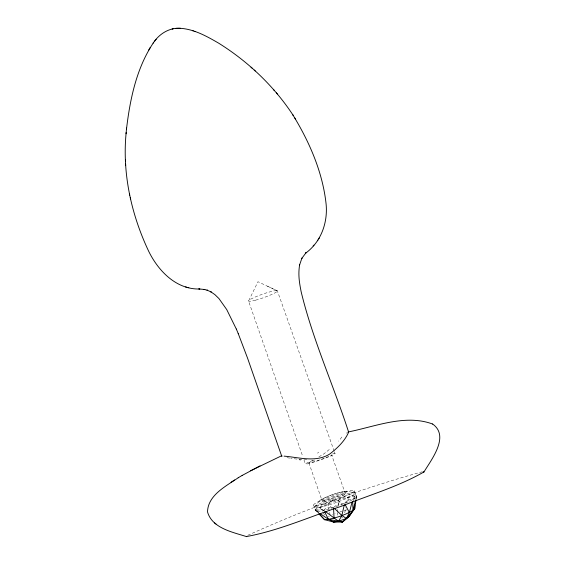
<?xml version="1.0" encoding="UTF-8"?>
<svg xmlns="http://www.w3.org/2000/svg" width="565" height="565" viewBox="0 0 565 565"><rect width="100%" height="100%" fill="white"/><g stroke="black" fill="none" stroke-linecap="round" stroke-linejoin="round"><path stroke-width="0.42" stroke-dasharray="2.83 2.12" d="M337.595 511.982L337.785 509.496M338.047 506.176L338.491 500.371A11.582 11.046 5.4 0 0 332.608 500.837A11.582 11.046 5.7 0 0 327.94 504.263M344.784 512.773L345.639 507.667M337.206 515.188L337.531 512.815L334.798 513.868M356.063 499.587C356.628 497.518 356.409 494.043 354.516 492.814L346.479 491.119C337.227 492.44 327.905 495.667 319.896 500.505L314.458 507.215L315.298 509.898L318.173 513.02M346.726 502.652L347.807 497.631L349.022 502.518M355.788 499.601L356.423 497.136M353.174 501.127L354.686 496.381L354.7 499.87M346.451 433.207L347.553 432.303M329.268 449.521L323.879 453.865L318.554 457.043M328.378 516.77L329.31 516.198M247.774 535.302C304.154 509.708 362.822 488.146 422.521 471.711M332.065 514.927L332.524 514.75M341.846 517.992L342.807 517.639M339.897 511.989L341.79 511.332M344.156 510.506L346.825 509.821M306.746 459.762L304.281 459.776M301.887 459.684L290.756 458.342M289.612 458.137L287.013 457.643M267.478 286.194L277.351 290.855L334.176 451.16M318.688 512.547L315.263 509.842L318.279 512.78M317.135 511.523L318.554 512.504M277.351 290.855L257.958 281.723L248.565 301.06L302.784 456.548M324.105 510.937L320.016 507.801L322.792 512.137M332.404 508.239L327.912 504.241L329.409 511.565M338.491 500.371L341.797 505.272M323.258 512.858L324.649 515.019M354.297 490.695L356.388 496.586M334.473 451.993L335.059 453.653M345.392 493.845L331.584 454.818A12.049 0.826 -19.4 0 1 322.05 459.055A12.049 0.826 -19.4 0 1 309.443 462.876A12.049 0.826 -19.4 0 1 314.952 459.889M337.87 501.904L338.668 504.185A11.964 9.965 -30.5 0 1 344.572 503.556M331.86 498.711L332.623 500.88M308.878 462.855L322.544 501.967M303.942 459.875L305.39 464.034M313.596 505.054L315.651 510.958M329.579 512.377L330.073 514.821M341.86 437.02A37.7 1.978 -49.5 0 1 338.654 441.166M318.646 452.12A41.81 1.059 -43.4 0 1 317.53 453.179M332.679 453.857A15.721 1.081 -19.4 0 1 327.594 457.255A15.721 1.081 -19.4 0 1 306.964 463.985A15.721 1.081 -19.4 0 1 314.31 459.854M344.502 503.415A10.77 7.211 -69.6 0 1 352.666 499.686M352.595 499.75A12.119 3.326 -77.8 0 1 356.466 496.995A10.7 1.716 -86.6 0 0 354.686 496.218A11.929 6.829 -80.9 0 0 347.772 497.518M315.736 510.527A11.978 4.986 43.5 0 1 319.952 507.695M319.868 507.709A10.53 8.129 43.5 0 1 327.905 504.086M334.092 507.052A11.957 9.965 -30.5 0 1 338.661 504.142M317.014 511.445A12.126 5.311 35.1 0 1 323.844 510.294M323.731 510.287A10.721 8.355 21 0 1 333.357 507.398M338.386 500.251A10.46 9.111 -77 0 1 347.863 497.461M326.379 509.602A21.604 2.606 -19.4 0 0 356.437 496.692A21.604 2.606 -19.4 0 0 325.32 505.188A21.604 2.606 -19.4 0 0 326.379 509.602M324.275 503.577A21.583 2.458 -19.4 0 0 354.34 490.794A21.583 2.458 -19.4 0 0 323.3 499.404A21.583 2.458 -19.4 0 0 324.275 503.577M328.406 501.091A12.126 1.384 -19.4 0 0 345.406 493.895A12.126 1.384 -19.4 0 0 328.06 498.676A12.126 1.384 -19.4 0 0 328.406 501.091M255.627 300.163A15.276 1.815 -19.4 0 0 277.387 291.003A15.276 1.815 -19.4 0 0 255.881 296.745A15.276 1.815 -19.4 0 0 255.627 300.163M324.416 506.219A21.597 2.521 -19.4 0 0 355.201 493.302A21.597 2.521 -19.4 0 0 324.826 501.459A21.597 2.521 -19.4 0 0 324.416 506.219M326.295 499.997A14.386 1.61 -19.4 0 0 346.903 491.43A14.386 1.61 -19.4 0 0 326.789 496.875A14.386 1.61 -19.4 0 0 326.295 499.997"/><path stroke-width="0.85" d="M126.179 132.415C122.089 173.257 131.313 214.665 148.807 251.524C158.468 271.115 176.414 289.69 199.84 289.005L198.816 288.92L204.862 289.534L204.064 289.414L207.517 290.297L206.995 290.099L211.141 291.978L210.773 291.759L214.905 294.64L218.973 298.595L226.749 309.613L236.403 329.211M126.461 129.399C129.999 99.306 136.426 68.111 153.532 42.573M126.066 133.771L126.581 128.064M318.752 513.627L324.564 519.687L333.689 522.053L342.447 522.025L349.198 516.346L354.721 508.599L355.936 500.406M349.516 514.722L349.198 516.346L342.447 522.025L328.477 519.327L324.564 519.687L319.423 514.037M344.198 505.237L341.874 515.492L338.605 521.326L333.689 522.053L328.477 519.327L319.974 513.479M325.242 511.431L338.605 521.326L346.416 518.444L349.368 512.582L351.96 502.405M355.357 501.247L353.012 510.301L349.198 516.346L348.266 516.488M423.814 472.199C431.152 459.924 450.03 436.279 432.606 424.011M284.033 456.132C299.033 457.375 315.87 462.707 329.642 454.091C337.206 448.271 344.918 441.011 348.633 432.147C333.505 385.217 312.756 339.904 301.173 291.851C299.358 282.655 297.974 274.569 299.655 264.632L299.584 264.978L301.95 258.036L301.759 258.473L306.025 252.696L305.418 253.332C321.492 241.721 328.392 221.438 325.892 202.192C322.156 170.927 309.02 141.144 292.621 114.504C273.58 85.718 247.908 61.437 218.669 43.173C206.712 36.245 193.908 29.027 179.79 28.271M150.325 47.34L148.715 50.08M317.459 240.754L317.961 240.005M318.787 238.748L319.31 237.971M154.259 41.598C160.128 33.257 170.037 27.494 180.412 28.285M153.101 43.145L155.1 40.532M155.778 39.705L156.187 39.218M313.144 245.902L313.893 245.125M354.707 505.11L354.721 508.599L346.416 518.444L341.874 515.492L334.12 508.14M324.564 519.687L324.924 519.348M334.226 521.657L333.689 522.053L331.535 520.81M238.282 477.715C226.141 486.154 207.864 495.053 207.524 511.968C212.313 528.374 232.611 532.082 246.693 536.672M234.602 479.982L231.092 482.263M324.649 511.876L328.477 519.327C337.001 517.611 345.582 514.863 353.012 510.301L352.673 501.6M238.225 477.75L242.18 475.419M242.131 475.448L260.027 465.899M250.627 470.737L281.462 455.835M348.174 431.964C375.273 426.617 405.267 413.841 432.677 424.054M172.678 28.914L173.123 28.815M172.148 29.027L172.523 28.942M353.951 508.684L354.721 508.599M176.019 28.384L176.562 28.349M176.866 28.321L177.481 28.278M178.667 28.25L179.232 28.264M185.581 286.921L186.528 287.147M187.891 287.486L188.802 287.705M192.658 30.687L193.35 30.92M194.741 31.4L195.483 31.647M340.236 521.241L342.447 522.025M246.538 536.538C278.799 530.648 309.677 516.777 340.872 506.452C368.564 495.293 398.035 486.825 423.912 471.966L423.566 471.711M281.702 456.132L247.604 358.274L238.232 333.583M214.538 522.893L215.978 524.016M251.037 67.2L252.011 68.068M254.222 70.06L255.211 70.943M273.552 89.602L274.442 90.626M276.398 92.907L277.295 93.938M292.621 114.504L293.327 115.606M294.845 118.014L295.544 119.109M344.982 504.277L349.368 512.582M236.332 329.056L238.296 333.731M129.434 193.908L129.71 195.116M130.289 197.75L130.55 198.944M125.409 159.853L125.479 161.187M125.607 164.118L125.677 165.446M333.569 508.394L334.056 518.211M300.375 459.91A30.948 1.172 17.7 0 1 299.429 459.592M281.681 455.997A29.147 1.003 16.7 0 1 282.189 456.061"/></g></svg>
